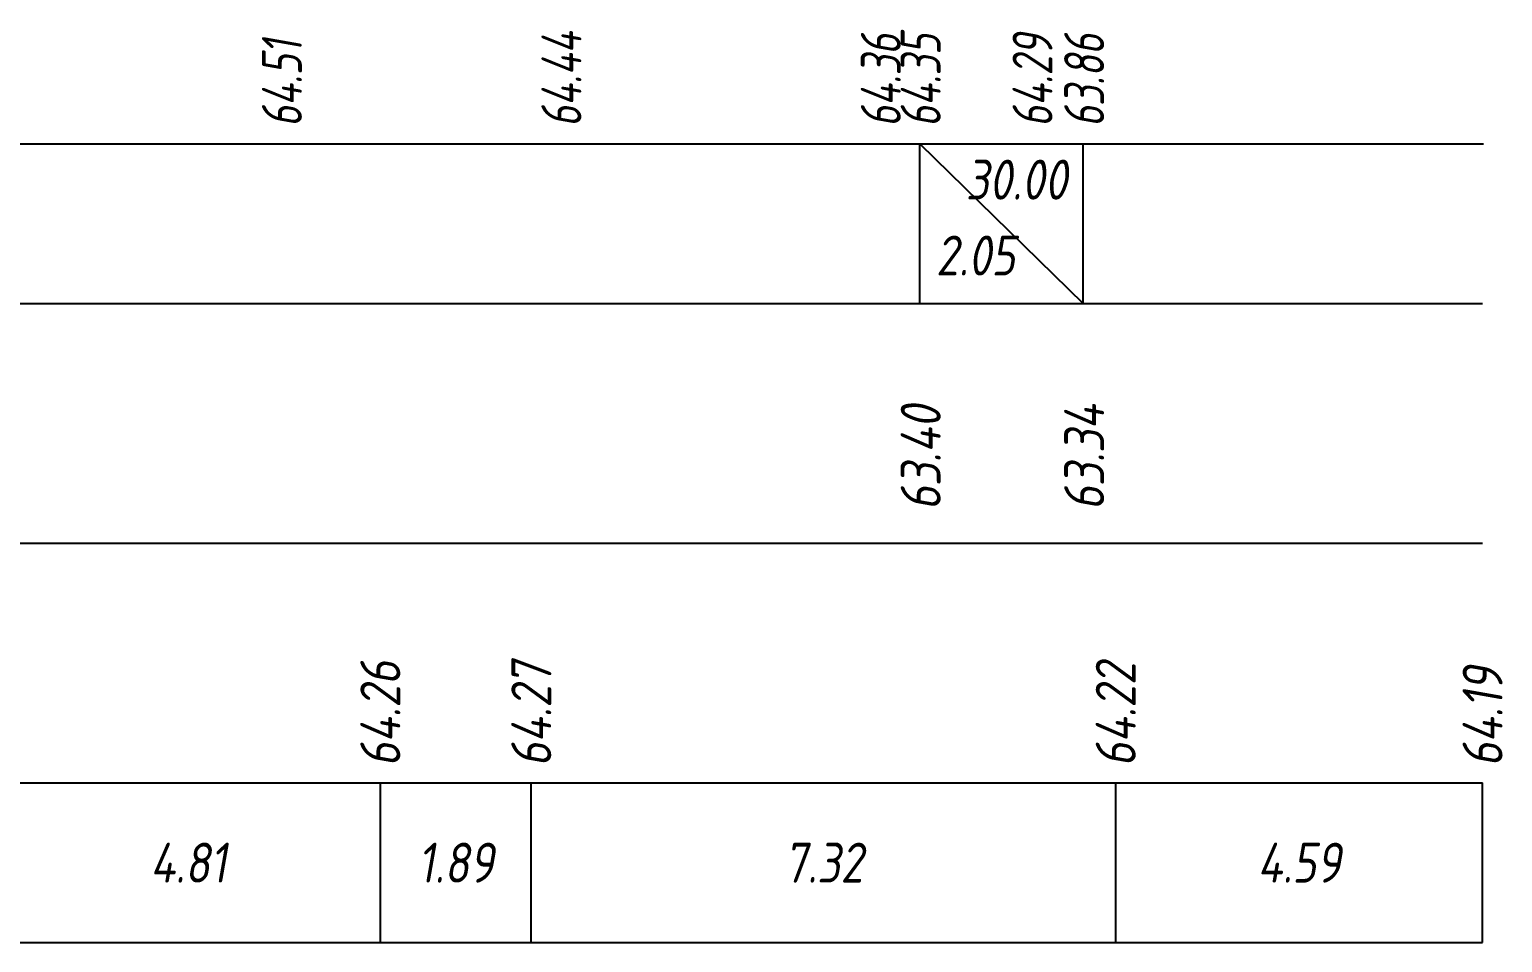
# Model space of a CAD drawing. Extents: x -717 to 1451, y -133302 to 233.
# Drawn here: x -198.1 to -105.8, y -128969.4 to -128912.3 of the extents above; entities that cross this region are included whole.
import ezdxf
from ezdxf.enums import TextEntityAlignment as Align

# ---------------------------------------------------------------- set-up
doc = ezdxf.new("R2010")
doc.units = 0
for name, color, linetype in [('Код_510', 7, 'Continuous'), ('Код_514', 1, 'Continuous'), ('Код_516', 1, 'Continuous'), ('Таблица', 7, 'Continuous')]:
    doc.layers.add(name, color=color, linetype=linetype)
doc.styles.add('М', font='romand.shx', dxfattribs={"width": 0.8, "oblique": 10, "height": 2.5})

msp = doc.modelspace()

# ---------------------------------------------------------------- linework, layer by layer
at = {"layer": 'Код_510'}
for p, q in [((-176.083, -128969.421), (-176.083, -128959.421)), ((-166.631, -128969.421), (-166.631, -128959.421)), ((-130.035, -128969.421), (-130.035, -128959.421)), ((-107.064, -128969.421), (-107.064, -128959.421))]:
    msp.add_line(p, q, dxfattribs=at)
at = {"layer": 'Код_516'}
for p, q in [((-142.301, -128929.421), (-142.301, -128919.421)), ((-142.301, -128919.421), (-132.064, -128929.421)), ((-132.064, -128929.421), (-132.064, -128919.421))]:
    msp.add_line(p, q, dxfattribs=at)
at = {"layer": 'Таблица'}
for p, q in [((-296.385, -128919.421), (-107.01, -128919.421)), ((-296.439, -128929.421), (-107.064, -128929.421)), ((-296.439, -128944.421), (-107.064, -128944.421)), ((-296.439, -128959.421), (-107.064, -128959.421)), ((-296.439, -128969.421), (-107.064, -128969.421))]:
    msp.add_line(p, q, dxfattribs=at)

# ---------------------------------------------------------------- texts
at = {"layer": 'Код_510', "style": 'М', "oblique": 10, "width": 0.8}
for s, p in [('64.26', (-176.083, -128958.421)), ('64.27', (-166.631, -128958.421)), ('64.22', (-130.035, -128958.421)), ('64.19', (-107.064, -128958.421))]:
    msp.add_text(s, height=2.5, rotation=90, dxfattribs=at).set_placement(p, align=Align.MIDDLE_LEFT)
for s, p in [('4.81', (-188.103, -128964.421)), ('1.89', (-171.357, -128964.421)), ('7.32', (-148.333, -128964.421)), ('4.59', (-118.55, -128964.421))]:
    msp.add_text(s, height=2.5, dxfattribs=at).set_placement(p, align=Align.MIDDLE_CENTER)
at = {"layer": 'Код_514', "style": 'М', "oblique": 10, "width": 0.7}
for s, p in [('64.51', (-182.247, -128918.382)), ('64.44', (-164.747, -128918.382)), ('64.36', (-144.747, -128918.382)), ('64.35', (-142.247, -128918.382)), ('64.29', (-135.247, -128918.382)), ('63.86', (-132.01, -128918.382))]:
    msp.add_text(s, height=2.5, rotation=90, dxfattribs=at).set_placement(p, align=Align.MIDDLE_LEFT)
at = {"layer": 'Код_516', "style": 'М', "oblique": 10, "width": 0.8}
msp.add_text('30.00', height=2.5, dxfattribs=at).set_placement((-133.064, -128920.421), align=Align.TOP_RIGHT)
msp.add_text('2.05', height=2.5, dxfattribs=at).set_placement((-141.301, -128928.421), align=Align.BOTTOM_LEFT)
for s, p in [('63.40', (-142.247, -128942.371)), ('63.34', (-132.01, -128942.371))]:
    msp.add_text(s, height=2.5, rotation=90, dxfattribs=at).set_placement(p, align=Align.MIDDLE_LEFT)

doc.saveas('drawing.dxf')
